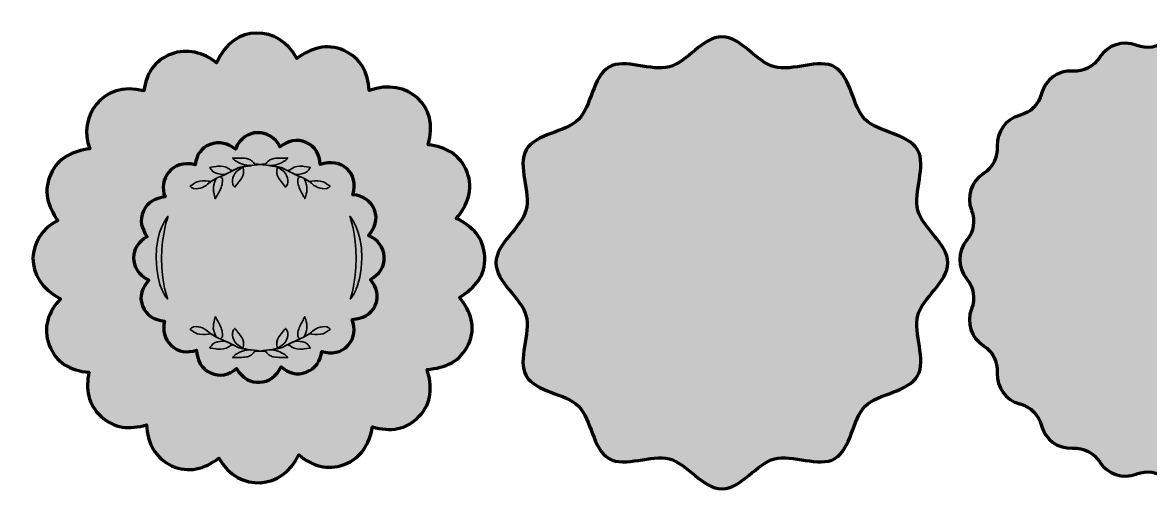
# Model space of a CAD drawing. Header units: inches. Extents: x 0 to 24.5, y 0.1 to 24.5.
# Drawn here: x -0.04 to 9.85, y 20.37 to 24.5 of the extents above; entities that cross this region are included whole.
import ezdxf

# ---------------------------------------------------------------- set-up
doc = ezdxf.new("R2010")
doc.units = ezdxf.units.IN
doc.header["$MEASUREMENT"] = 0
doc.layers.add('Layer 1', color=7, linetype='Continuous')

# ---------------------------------------------------------------- blocks, each defined once
blk = doc.blocks.new('block 3')
at = {"layer": 'Layer 1', "true_color": 0xe6e7e8}
h = blk.add_hatch(color=254, dxfattribs=at)
h.dxf.hatch_style = 2
edge = h.paths.add_edge_path()
edge.add_spline(control_points=[(3.4368, 21.0432), (3.3229, 20.922), (3.1827, 20.9069), (3.0264, 20.9495), (2.9997, 20.7977), (2.9271, 20.678), (2.7787, 20.621), (2.6302, 20.5639), (2.4989, 20.6088), (2.3805, 20.7052), (2.2415, 20.4019), (1.854, 20.3668), (1.6784, 20.6768), (1.5535, 20.5801), (1.4153, 20.5423), (1.2668, 20.6099), (1.1178, 20.6776), (1.0577, 20.8085), (1.0445, 20.9681), (0.8976, 20.9254), (0.7626, 20.9347), (0.6464, 21.0421), (0.5315, 21.1484), (0.5114, 21.2809), (0.54, 21.429), (0.3782, 21.4442), (0.2503, 21.5118), (0.1914, 21.6677), (0.1333, 21.8212), (0.1834, 21.9557), (0.2897, 22.0732), (-0.0418, 22.2449), (-0.0114, 22.6187), (0.2672, 22.76), (0.1785, 22.8851), (0.1389, 23.0206), (0.2054, 23.1663), (0.2707, 23.3095), (0.3977, 23.3695), (0.5479, 23.3882), (0.4395, 23.6602), (0.6557, 23.9914), (1.0217, 23.8966), (1.0427, 24.0476), (1.1163, 24.1649), (1.2618, 24.2186), (1.4056, 24.2717), (1.5393, 24.233), (1.6594, 24.1422), (1.8052, 24.4951), (2.2146, 24.4719), (2.3632, 24.1807), (2.4892, 24.2712), (2.6254, 24.3174), (2.7757, 24.2495), (2.9237, 24.1826), (2.9884, 24.0577), (2.9985, 23.9003), (3.3333, 24.0168), (3.621, 23.7675), (3.514, 23.4226), (3.6714, 23.4055), (3.797, 23.3377), (3.8562, 23.1839), (3.9148, 23.0316), (3.8625, 22.8998), (3.7615, 22.7779), (3.9072, 22.7103), (4.0018, 22.6035), (4.0114, 22.4415), (4.0212, 22.2768), (3.9259, 22.17), (3.7906, 22.0854), (3.8888, 21.9617), (3.9385, 21.8241), (3.8676, 21.6732), (3.7983, 21.5257), (3.6668, 21.4657), (3.505, 21.4543), (3.5512, 21.3059), (3.5501, 21.1639), (3.4368, 21.0432)], knot_values=[0, 0, 0, 0, 0.013889, 0.013889, 0.013889, 0.027778, 0.027778, 0.027778, 0.041667, 0.041667, 0.041667, 0.055556, 0.055556, 0.055556, 0.069444, 0.069444, 0.069444, 0.083333, 0.083333, 0.083333, 0.097222, 0.097222, 0.097222, 0.111111, 0.111111, 0.111111, 0.125, 0.125, 0.125, 0.138889, 0.138889, 0.138889, 0.152778, 0.152778, 0.152778, 0.166667, 0.166667, 0.166667, 0.180556, 0.180556, 0.180556, 0.194444, 0.194444, 0.194444, 0.208333, 0.208333, 0.208333, 0.222222, 0.222222, 0.222222, 0.236111, 0.236111, 0.236111, 0.25, 0.25, 0.25, 0.263889, 0.263889, 0.263889, 0.277778, 0.277778, 0.277778, 0.291667, 0.291667, 0.291667, 0.305556, 0.305556, 0.305556, 0.319444, 0.319444, 0.319444, 0.333333, 0.333333, 0.333333, 0.347222, 0.347222, 0.347222, 0.361111, 0.361111, 0.361111, 0.375, 0.375, 0.375, 0.375], degree=3, periodic=0)
edge.add_line((3.4368, 21.0432), (3.4368, 21.0432))
at = {"layer": 'Layer 1', "color": 254, "lineweight": 80, "true_color": 0xe6e7e8}
blk.add_open_spline([(3.4368, 21.0432), (3.3229, 20.922), (3.1827, 20.9069), (3.0264, 20.9495), (2.9997, 20.7977), (2.9271, 20.678), (2.7787, 20.621), (2.6302, 20.5639), (2.4989, 20.6088), (2.3805, 20.7052), (2.2415, 20.4019), (1.854, 20.3668), (1.6784, 20.6768), (1.5535, 20.5801), (1.4153, 20.5423), (1.2668, 20.6099), (1.1178, 20.6776), (1.0577, 20.8085), (1.0445, 20.9681), (0.8976, 20.9254), (0.7626, 20.9347), (0.6464, 21.0421), (0.5315, 21.1484), (0.5114, 21.2809), (0.54, 21.429), (0.3782, 21.4442), (0.2503, 21.5118), (0.1914, 21.6677), (0.1333, 21.8212), (0.1834, 21.9557), (0.2897, 22.0732), (-0.0418, 22.2449), (-0.0114, 22.6187), (0.2672, 22.76), (0.1785, 22.8851), (0.1389, 23.0206), (0.2054, 23.1663), (0.2707, 23.3095), (0.3977, 23.3695), (0.5479, 23.3882), (0.4395, 23.6602), (0.6557, 23.9914), (1.0217, 23.8966), (1.0427, 24.0476), (1.1163, 24.1649), (1.2618, 24.2186), (1.4056, 24.2717), (1.5393, 24.233), (1.6594, 24.1422), (1.8052, 24.4951), (2.2146, 24.4719), (2.3632, 24.1807), (2.4892, 24.2712), (2.6254, 24.3174), (2.7757, 24.2495), (2.9237, 24.1826), (2.9884, 24.0577), (2.9985, 23.9003), (3.3333, 24.0168), (3.621, 23.7675), (3.514, 23.4226), (3.6714, 23.4055), (3.797, 23.3377), (3.8562, 23.1839), (3.9148, 23.0316), (3.8625, 22.8998), (3.7615, 22.7779), (3.9072, 22.7103), (4.0018, 22.6035), (4.0114, 22.4415), (4.0212, 22.2768), (3.9259, 22.17), (3.7906, 22.0854), (3.8888, 21.9617), (3.9385, 21.8241), (3.8676, 21.6732), (3.7983, 21.5257), (3.6668, 21.4657), (3.505, 21.4543), (3.5512, 21.3059), (3.5501, 21.1639), (3.4368, 21.0432)], degree=3, knots=[0, 0, 0, 0, 1, 1, 1, 2, 2, 2, 3, 3, 3, 4, 4, 4, 5, 5, 5, 6, 6, 6, 7, 7, 7, 8, 8, 8, 9, 9, 9, 10, 10, 10, 11, 11, 11, 12, 12, 12, 13, 13, 13, 14, 14, 14, 15, 15, 15, 16, 16, 16, 17, 17, 17, 18, 18, 18, 19, 19, 19, 20, 20, 20, 21, 21, 21, 22, 22, 22, 23, 23, 23, 24, 24, 24, 25, 25, 25, 26, 26, 26, 27, 27, 27, 27], dxfattribs=at)
blk = doc.blocks.new('block 2')
at = {"layer": 'Layer 1'}
blk.add_blockref('block 3', (0, 0), dxfattribs=at)
blk = doc.blocks.new('block 5')
at = {"layer": 'Layer 1', "true_color": 0xe6e7e8}
h = blk.add_hatch(color=254, dxfattribs=at)
h.dxf.hatch_style = 2
edge = h.paths.add_edge_path()
edge.add_spline(control_points=[(2.8114, 21.6642), (2.7482, 21.5969), (2.6704, 21.5886), (2.5836, 21.6122), (2.5688, 21.5279), (2.5285, 21.4615), (2.4461, 21.4298), (2.3637, 21.3981), (2.2907, 21.423), (2.225, 21.4766), (2.1478, 21.3081), (1.9327, 21.2887), (1.8352, 21.4608), (1.7658, 21.4071), (1.6891, 21.3861), (1.6066, 21.4236), (1.524, 21.4612), (1.4906, 21.5339), (1.4833, 21.6225), (1.4017, 21.5988), (1.3267, 21.604), (1.2622, 21.6636), (1.1984, 21.7226), (1.1872, 21.7962), (1.2031, 21.8784), (1.1133, 21.8869), (1.0423, 21.9244), (1.0096, 22.011), (0.9773, 22.0962), (1.0052, 22.1709), (1.0642, 22.2361), (0.8801, 22.3314), (0.897, 22.539), (1.0517, 22.6174), (1.0025, 22.6869), (0.9804, 22.7621), (1.0173, 22.843), (1.0536, 22.9225), (1.1241, 22.9558), (1.2075, 22.9662), (1.1473, 23.1172), (1.2674, 23.3011), (1.4706, 23.2485), (1.4822, 23.3323), (1.5231, 23.3974), (1.6039, 23.4272), (1.6837, 23.4567), (1.758, 23.4352), (1.8246, 23.3848), (1.9056, 23.5807), (2.1329, 23.5679), (2.2154, 23.4062), (2.2853, 23.4564), (2.361, 23.4821), (2.4444, 23.4444), (2.5265, 23.4073), (2.5625, 23.3379), (2.5681, 23.2505), (2.754, 23.3152), (2.9137, 23.1768), (2.8543, 22.9853), (2.9417, 22.9758), (3.0114, 22.9381), (3.0443, 22.8528), (3.0768, 22.7682), (3.0478, 22.695), (2.9917, 22.6274), (3.0726, 22.5898), (3.1251, 22.5305), (3.1305, 22.4406), (3.1359, 22.3491), (3.083, 22.2898), (3.0079, 22.2428), (3.0624, 22.1742), (3.09, 22.0978), (3.0506, 22.014), (3.0121, 21.9321), (2.9392, 21.8988), (2.8493, 21.8925), (2.875, 21.8101), (2.8744, 21.7312), (2.8114, 21.6642)], knot_values=[0, 0, 0, 0, 0.013889, 0.013889, 0.013889, 0.027778, 0.027778, 0.027778, 0.041667, 0.041667, 0.041667, 0.055556, 0.055556, 0.055556, 0.069444, 0.069444, 0.069444, 0.083333, 0.083333, 0.083333, 0.097222, 0.097222, 0.097222, 0.111111, 0.111111, 0.111111, 0.125, 0.125, 0.125, 0.138889, 0.138889, 0.138889, 0.152778, 0.152778, 0.152778, 0.166667, 0.166667, 0.166667, 0.180556, 0.180556, 0.180556, 0.194444, 0.194444, 0.194444, 0.208333, 0.208333, 0.208333, 0.222222, 0.222222, 0.222222, 0.236111, 0.236111, 0.236111, 0.25, 0.25, 0.25, 0.263889, 0.263889, 0.263889, 0.277778, 0.277778, 0.277778, 0.291667, 0.291667, 0.291667, 0.305556, 0.305556, 0.305556, 0.319444, 0.319444, 0.319444, 0.333333, 0.333333, 0.333333, 0.347222, 0.347222, 0.347222, 0.361111, 0.361111, 0.361111, 0.375, 0.375, 0.375, 0.375], degree=3, periodic=0)
edge.add_line((2.8114, 21.6642), (2.8114, 21.6642))
at = {"layer": 'Layer 1', "color": 254, "lineweight": 80, "true_color": 0xe6e7e8}
blk.add_open_spline([(2.8114, 21.6642), (2.7482, 21.5969), (2.6704, 21.5886), (2.5836, 21.6122), (2.5688, 21.5279), (2.5285, 21.4615), (2.4461, 21.4298), (2.3637, 21.3981), (2.2907, 21.423), (2.225, 21.4766), (2.1478, 21.3081), (1.9327, 21.2887), (1.8352, 21.4608), (1.7658, 21.4071), (1.6891, 21.3861), (1.6066, 21.4236), (1.524, 21.4612), (1.4906, 21.5339), (1.4833, 21.6225), (1.4017, 21.5988), (1.3267, 21.604), (1.2622, 21.6636), (1.1984, 21.7226), (1.1872, 21.7962), (1.2031, 21.8784), (1.1133, 21.8869), (1.0423, 21.9244), (1.0096, 22.011), (0.9773, 22.0962), (1.0052, 22.1709), (1.0642, 22.2361), (0.8801, 22.3314), (0.897, 22.539), (1.0517, 22.6174), (1.0025, 22.6869), (0.9804, 22.7621), (1.0173, 22.843), (1.0536, 22.9225), (1.1241, 22.9558), (1.2075, 22.9662), (1.1473, 23.1172), (1.2674, 23.3011), (1.4706, 23.2485), (1.4822, 23.3323), (1.5231, 23.3974), (1.6039, 23.4272), (1.6837, 23.4567), (1.758, 23.4352), (1.8246, 23.3848), (1.9056, 23.5807), (2.1329, 23.5679), (2.2154, 23.4062), (2.2853, 23.4564), (2.361, 23.4821), (2.4444, 23.4444), (2.5265, 23.4073), (2.5625, 23.3379), (2.5681, 23.2505), (2.754, 23.3152), (2.9137, 23.1768), (2.8543, 22.9853), (2.9417, 22.9758), (3.0114, 22.9381), (3.0443, 22.8528), (3.0768, 22.7682), (3.0478, 22.695), (2.9917, 22.6274), (3.0726, 22.5898), (3.1251, 22.5305), (3.1305, 22.4406), (3.1359, 22.3491), (3.083, 22.2898), (3.0079, 22.2428), (3.0624, 22.1742), (3.09, 22.0978), (3.0506, 22.014), (3.0121, 21.9321), (2.9392, 21.8988), (2.8493, 21.8925), (2.875, 21.8101), (2.8744, 21.7312), (2.8114, 21.6642)], degree=3, knots=[0, 0, 0, 0, 1, 1, 1, 2, 2, 2, 3, 3, 3, 4, 4, 4, 5, 5, 5, 6, 6, 6, 7, 7, 7, 8, 8, 8, 9, 9, 9, 10, 10, 10, 11, 11, 11, 12, 12, 12, 13, 13, 13, 14, 14, 14, 15, 15, 15, 16, 16, 16, 17, 17, 17, 18, 18, 18, 19, 19, 19, 20, 20, 20, 21, 21, 21, 22, 22, 22, 23, 23, 23, 24, 24, 24, 25, 25, 25, 26, 26, 26, 27, 27, 27, 27], dxfattribs=at)
blk = doc.blocks.new('block 4')
at = {"layer": 'Layer 1'}
blk.add_blockref('block 5', (0, 0), dxfattribs=at)

msp = doc.modelspace()

# ---------------------------------------------------------------- hatches: boundary and pattern name
at = {"layer": 'Layer 1', "true_color": 0xe6e7e8}
h = msp.add_hatch(color=254, dxfattribs=at)
h.dxf.hatch_style = 2
edge = h.paths.add_edge_path()
edge.add_spline(control_points=[(6.0906, 20.4071), (5.9223, 20.4071), (5.7854, 20.6289), (5.6302, 20.6704), (5.4696, 20.7133), (5.2403, 20.5909), (5.0997, 20.6722), (4.9571, 20.7548), (4.9491, 21.0153), (4.8333, 21.131), (4.7176, 21.2468), (4.4571, 21.2548), (4.3745, 21.3975), (4.2932, 21.538), (4.4156, 21.7673), (4.3727, 21.9278), (4.3312, 22.0831), (4.1094, 22.22), (4.1094, 22.3883), (4.1094, 22.5566), (4.3312, 22.6934), (4.3727, 22.8486), (4.4156, 23.0093), (4.2932, 23.2385), (4.3746, 23.3791), (4.4571, 23.5217), (4.7176, 23.5298), (4.8333, 23.6455), (4.9491, 23.7613), (4.9572, 24.0218), (5.0998, 24.1043), (5.2404, 24.1856), (5.4696, 24.0632), (5.6302, 24.1061), (5.7854, 24.1476), (5.9223, 24.3695), (6.0906, 24.3695), (6.2589, 24.3695), (6.3958, 24.1476), (6.551, 24.1061), (6.7116, 24.0632), (6.9408, 24.1856), (7.0814, 24.1043), (7.224, 24.0218), (7.2321, 23.7612), (7.3478, 23.6455), (7.4636, 23.5298), (7.7241, 23.5217), (7.8066, 23.379), (7.888, 23.2385), (7.7655, 23.0093), (7.8084, 22.8486), (7.8499, 22.6934), (8.0718, 22.5566), (8.0718, 22.3883), (8.0718, 22.22), (7.8499, 22.0831), (7.8084, 21.9278), (7.7655, 21.7672), (7.888, 21.538), (7.8066, 21.3975), (7.7241, 21.2548), (7.4636, 21.2467), (7.3478, 21.131), (7.2321, 21.0153), (7.224, 20.7547), (7.0814, 20.6722), (6.9408, 20.5909), (6.7115, 20.7133), (6.551, 20.6704), (6.3958, 20.6289), (6.2589, 20.4071), (6.0906, 20.4071)], knot_values=[0, 0, 0, 0, 0.013889, 0.013889, 0.013889, 0.027778, 0.027778, 0.027778, 0.041667, 0.041667, 0.041667, 0.055556, 0.055556, 0.055556, 0.069444, 0.069444, 0.069444, 0.083333, 0.083333, 0.083333, 0.097222, 0.097222, 0.097222, 0.111111, 0.111111, 0.111111, 0.125, 0.125, 0.125, 0.138889, 0.138889, 0.138889, 0.152778, 0.152778, 0.152778, 0.166667, 0.166667, 0.166667, 0.180556, 0.180556, 0.180556, 0.194444, 0.194444, 0.194444, 0.208333, 0.208333, 0.208333, 0.222222, 0.222222, 0.222222, 0.236111, 0.236111, 0.236111, 0.25, 0.25, 0.25, 0.263889, 0.263889, 0.263889, 0.277778, 0.277778, 0.277778, 0.291667, 0.291667, 0.291667, 0.305556, 0.305556, 0.305556, 0.319444, 0.319444, 0.319444, 0.333333, 0.333333, 0.333333, 0.333333], degree=3, periodic=0)
edge.add_line((6.0906, 20.4071), (6.0906, 20.4071))
h = msp.add_hatch(color=254, dxfattribs=at)
h.dxf.hatch_style = 2
edge = h.paths.add_edge_path()
edge.add_spline(control_points=[(10.3285, 20.4971), (10.3285, 20.4971), (10.3251, 20.4944), (10.3251, 20.4944), (10.2278, 20.4159), (10.089, 20.4159), (9.9918, 20.4944), (9.9918, 20.4944), (9.9884, 20.4971), (9.9884, 20.4971), (9.9148, 20.5566), (9.815, 20.5723), (9.7267, 20.5384), (9.7267, 20.5384), (9.7232, 20.5371), (9.7232, 20.5371), (9.6063, 20.4921), (9.4739, 20.5351), (9.4056, 20.6402), (9.4056, 20.6402), (9.4035, 20.6434), (9.4035, 20.6434), (9.352, 20.7227), (9.2622, 20.7685), (9.1676, 20.7637), (9.1676, 20.7637), (9.1635, 20.7636), (9.1635, 20.7636), (9.0385, 20.7572), (8.9262, 20.839), (8.8937, 20.9598), (8.8937, 20.9598), (8.8927, 20.9636), (8.8927, 20.9636), (8.8682, 21.0551), (8.7967, 21.1266), (8.7052, 21.1511), (8.7052, 21.1511), (8.7014, 21.1521), (8.7014, 21.1521), (8.5806, 21.1844), (8.4988, 21.2969), (8.5052, 21.4219), (8.5052, 21.4219), (8.5054, 21.4259), (8.5054, 21.4259), (8.5103, 21.5204), (8.4643, 21.6104), (8.385, 21.6619), (8.385, 21.6619), (8.3819, 21.6639), (8.3819, 21.6639), (8.2768, 21.7321), (8.2338, 21.8646), (8.2787, 21.9815), (8.2787, 21.9815), (8.28, 21.985), (8.28, 21.985), (8.314, 22.0733), (8.2983, 22.1731), (8.2388, 22.2468), (8.2388, 22.2468), (8.2361, 22.2501), (8.2361, 22.2501), (8.1576, 22.3473), (8.1576, 22.4862), (8.2361, 22.5834), (8.2361, 22.5834), (8.2388, 22.5868), (8.2388, 22.5868), (8.2983, 22.6604), (8.314, 22.7602), (8.28, 22.8486), (8.28, 22.8486), (8.2787, 22.852), (8.2787, 22.852), (8.2338, 22.9689), (8.2768, 23.1013), (8.3818, 23.1695), (8.3818, 23.1695), (8.385, 23.1716), (8.385, 23.1716), (8.4643, 23.2232), (8.5102, 23.3131), (8.5054, 23.4076), (8.5054, 23.4076), (8.5052, 23.4117), (8.5052, 23.4117), (8.4988, 23.5366), (8.5806, 23.649), (8.7014, 23.6815), (8.7014, 23.6815), (8.7052, 23.6825), (8.7052, 23.6825), (8.7968, 23.707), (8.8682, 23.7785), (8.8928, 23.87), (8.8928, 23.87), (8.8938, 23.8737), (8.8938, 23.8737), (8.9261, 23.9946), (9.0385, 24.0764), (9.1635, 24.07), (9.1635, 24.07), (9.1675, 24.0698), (9.1675, 24.0698), (9.2621, 24.0649), (9.352, 24.1108), (9.4035, 24.1902), (9.4035, 24.1902), (9.4056, 24.1934), (9.4056, 24.1934), (9.4738, 24.2983), (9.6063, 24.3414), (9.7232, 24.2965), (9.7232, 24.2965), (9.7266, 24.2952), (9.7266, 24.2952), (9.815, 24.2612), (9.9148, 24.2769), (9.9884, 24.3364), (9.9884, 24.3364), (9.9918, 24.3391), (9.9918, 24.3391), (10.0889, 24.4177), (10.2278, 24.4177), (10.325, 24.3391), (10.325, 24.3391), (10.3285, 24.3364), (10.3285, 24.3364), (10.4021, 24.2769), (10.5019, 24.2612), (10.5902, 24.2952), (10.5902, 24.2952), (10.5937, 24.2965), (10.5937, 24.2965), (10.7106, 24.3414), (10.843, 24.2983), (10.9112, 24.1934), (10.9112, 24.1934), (10.9133, 24.1902), (10.9133, 24.1902), (10.9649, 24.1108), (11.0547, 24.0649), (11.1492, 24.0698), (11.1492, 24.0698), (11.1534, 24.07), (11.1534, 24.07), (11.2783, 24.0764), (11.3907, 23.9946), (11.4231, 23.8737), (11.4231, 23.8737), (11.4242, 23.87), (11.4242, 23.87), (11.4486, 23.7785), (11.5202, 23.707), (11.6117, 23.6825), (11.6117, 23.6825), (11.6154, 23.6815), (11.6154, 23.6815), (11.7363, 23.649), (11.8181, 23.5366), (11.8117, 23.4117), (11.8117, 23.4117), (11.8115, 23.4076), (11.8115, 23.4076), (11.8066, 23.3131), (11.8525, 23.2232), (11.9319, 23.1716), (11.9319, 23.1716), (11.935, 23.1695), (11.935, 23.1695), (12.0401, 23.1013), (12.0831, 22.9689), (12.0382, 22.852), (12.0382, 22.852), (12.0368, 22.8486), (12.0368, 22.8486), (12.0028, 22.7601), (12.0185, 22.6604), (12.078, 22.5868), (12.078, 22.5868), (12.0808, 22.5834), (12.0808, 22.5834), (12.1592, 22.4862), (12.1592, 22.3473), (12.0808, 22.2501), (12.0808, 22.2501), (12.078, 22.2468), (12.078, 22.2468), (12.0185, 22.1731), (12.0028, 22.0733), (12.0368, 21.985), (12.0368, 21.985), (12.0382, 21.9815), (12.0382, 21.9815), (12.0831, 21.8646), (12.04, 21.7321), (11.935, 21.6639), (11.935, 21.6639), (11.9319, 21.6619), (11.9319, 21.6619), (11.8525, 21.6104), (11.8066, 21.5204), (11.8115, 21.4259), (11.8115, 21.4259), (11.8117, 21.4218), (11.8117, 21.4218), (11.8181, 21.2968), (11.7362, 21.1844), (11.6154, 21.1521), (11.6154, 21.1521), (11.6117, 21.1511), (11.6117, 21.1511), (11.5201, 21.1265), (11.4486, 21.0551), (11.424, 20.9635), (11.424, 20.9635), (11.423, 20.9597), (11.423, 20.9597), (11.3907, 20.839), (11.2782, 20.7572), (11.1533, 20.7635), (11.1533, 20.7635), (11.1493, 20.7637), (11.1493, 20.7637), (11.0547, 20.7685), (10.9647, 20.7226), (10.9132, 20.6433), (10.9132, 20.6433), (10.9112, 20.6402), (10.9112, 20.6402), (10.843, 20.5351), (10.7106, 20.492), (10.5937, 20.5371), (10.5937, 20.5371), (10.5901, 20.5384), (10.5901, 20.5384), (10.5019, 20.5723), (10.4021, 20.5566), (10.3285, 20.4971)], knot_values=[0, 0, 0, 0, 0.013889, 0.013889, 0.013889, 0.027778, 0.027778, 0.027778, 0.041667, 0.041667, 0.041667, 0.055556, 0.055556, 0.055556, 0.069444, 0.069444, 0.069444, 0.083333, 0.083333, 0.083333, 0.097222, 0.097222, 0.097222, 0.111111, 0.111111, 0.111111, 0.125, 0.125, 0.125, 0.138889, 0.138889, 0.138889, 0.152778, 0.152778, 0.152778, 0.166667, 0.166667, 0.166667, 0.180556, 0.180556, 0.180556, 0.194444, 0.194444, 0.194444, 0.208333, 0.208333, 0.208333, 0.222222, 0.222222, 0.222222, 0.236111, 0.236111, 0.236111, 0.25, 0.25, 0.25, 0.263889, 0.263889, 0.263889, 0.277778, 0.277778, 0.277778, 0.291667, 0.291667, 0.291667, 0.305556, 0.305556, 0.305556, 0.319444, 0.319444, 0.319444, 0.333333, 0.333333, 0.333333, 0.347222, 0.347222, 0.347222, 0.361111, 0.361111, 0.361111, 0.375, 0.375, 0.375, 0.388889, 0.388889, 0.388889, 0.402778, 0.402778, 0.402778, 0.416667, 0.416667, 0.416667, 0.430556, 0.430556, 0.430556, 0.444444, 0.444444, 0.444444, 0.458333, 0.458333, 0.458333, 0.472222, 0.472222, 0.472222, 0.486111, 0.486111, 0.486111, 0.5, 0.5, 0.5, 0.513889, 0.513889, 0.513889, 0.527778, 0.527778, 0.527778, 0.541667, 0.541667, 0.541667, 0.555556, 0.555556, 0.555556, 0.569444, 0.569444, 0.569444, 0.583333, 0.583333, 0.583333, 0.597222, 0.597222, 0.597222, 0.611111, 0.611111, 0.611111, 0.625, 0.625, 0.625, 0.638889, 0.638889, 0.638889, 0.652778, 0.652778, 0.652778, 0.666667, 0.666667, 0.666667, 0.680556, 0.680556, 0.680556, 0.694444, 0.694444, 0.694444, 0.708333, 0.708333, 0.708333, 0.722222, 0.722222, 0.722222, 0.736111, 0.736111, 0.736111, 0.75, 0.75, 0.75, 0.763889, 0.763889, 0.763889, 0.777778, 0.777778, 0.777778, 0.791667, 0.791667, 0.791667, 0.805556, 0.805556, 0.805556, 0.819444, 0.819444, 0.819444, 0.833333, 0.833333, 0.833333, 0.847222, 0.847222, 0.847222, 0.861111, 0.861111, 0.861111, 0.875, 0.875, 0.875, 0.888889, 0.888889, 0.888889, 0.902778, 0.902778, 0.902778, 0.916667, 0.916667, 0.916667, 0.930556, 0.930556, 0.930556, 0.944444, 0.944444, 0.944444, 0.958333, 0.958333, 0.958333, 0.972222, 0.972222, 0.972222, 0.986111, 0.986111, 0.986111, 1, 1, 1, 1.013889, 1.013889, 1.013889, 1.027778, 1.027778, 1.027778, 1.041667, 1.041667, 1.041667, 1.055556, 1.055556, 1.055556, 1.069444, 1.069444, 1.069444, 1.083333, 1.083333, 1.083333, 1.097222, 1.097222, 1.097222, 1.111111, 1.111111, 1.111111, 1.111111], degree=3, periodic=0)
edge.add_line((10.3285, 20.4971), (10.3285, 20.4971))

# ---------------------------------------------------------------- linework, layer by layer
at = {"layer": 'Layer 1', "color": 254, "lineweight": 80, "true_color": 0xe6e7e8}
for points, knots in [([(6.0906, 20.4071), (5.9223, 20.4071), (5.7854, 20.6289), (5.6302, 20.6704), (5.4696, 20.7133), (5.2403, 20.5909), (5.0997, 20.6722), (4.9571, 20.7548), (4.9491, 21.0153), (4.8333, 21.131), (4.7176, 21.2468), (4.4571, 21.2548), (4.3745, 21.3975), (4.2932, 21.538), (4.4156, 21.7673), (4.3727, 21.9278), (4.3312, 22.0831), (4.1094, 22.22), (4.1094, 22.3883), (4.1094, 22.5566), (4.3312, 22.6934), (4.3727, 22.8486), (4.4156, 23.0093), (4.2932, 23.2385), (4.3746, 23.3791), (4.4571, 23.5217), (4.7176, 23.5298), (4.8333, 23.6455), (4.9491, 23.7613), (4.9572, 24.0218), (5.0998, 24.1043), (5.2404, 24.1856), (5.4696, 24.0632), (5.6302, 24.1061), (5.7854, 24.1476), (5.9223, 24.3695), (6.0906, 24.3695), (6.2589, 24.3695), (6.3958, 24.1476), (6.551, 24.1061), (6.7116, 24.0632), (6.9408, 24.1856), (7.0814, 24.1043), (7.224, 24.0218), (7.2321, 23.7612), (7.3478, 23.6455), (7.4636, 23.5298), (7.7241, 23.5217), (7.8066, 23.379), (7.888, 23.2385), (7.7655, 23.0093), (7.8084, 22.8486), (7.8499, 22.6934), (8.0718, 22.5566), (8.0718, 22.3883), (8.0718, 22.22), (7.8499, 22.0831), (7.8084, 21.9278), (7.7655, 21.7672), (7.888, 21.538), (7.8066, 21.3975), (7.7241, 21.2548), (7.4636, 21.2467), (7.3478, 21.131), (7.2321, 21.0153), (7.224, 20.7547), (7.0814, 20.6722), (6.9408, 20.5909), (6.7115, 20.7133), (6.551, 20.6704), (6.3958, 20.6289), (6.2589, 20.4071), (6.0906, 20.4071)], [0, 0, 0, 0, 1, 1, 1, 2, 2, 2, 3, 3, 3, 4, 4, 4, 5, 5, 5, 6, 6, 6, 7, 7, 7, 8, 8, 8, 9, 9, 9, 10, 10, 10, 11, 11, 11, 12, 12, 12, 13, 13, 13, 14, 14, 14, 15, 15, 15, 16, 16, 16, 17, 17, 17, 18, 18, 18, 19, 19, 19, 20, 20, 20, 21, 21, 21, 22, 22, 22, 23, 23, 23, 24, 24, 24, 24]), ([(10.3285, 20.4971), (10.3285, 20.4971), (10.3251, 20.4944), (10.3251, 20.4944), (10.2278, 20.4159), (10.089, 20.4159), (9.9918, 20.4944), (9.9918, 20.4944), (9.9884, 20.4971), (9.9884, 20.4971), (9.9148, 20.5566), (9.815, 20.5723), (9.7267, 20.5384), (9.7267, 20.5384), (9.7232, 20.5371), (9.7232, 20.5371), (9.6063, 20.4921), (9.4739, 20.5351), (9.4056, 20.6402), (9.4056, 20.6402), (9.4035, 20.6434), (9.4035, 20.6434), (9.352, 20.7227), (9.2622, 20.7685), (9.1676, 20.7637), (9.1676, 20.7637), (9.1635, 20.7636), (9.1635, 20.7636), (9.0385, 20.7572), (8.9262, 20.839), (8.8937, 20.9598), (8.8937, 20.9598), (8.8927, 20.9636), (8.8927, 20.9636), (8.8682, 21.0551), (8.7967, 21.1266), (8.7052, 21.1511), (8.7052, 21.1511), (8.7014, 21.1521), (8.7014, 21.1521), (8.5806, 21.1844), (8.4988, 21.2969), (8.5052, 21.4219), (8.5052, 21.4219), (8.5054, 21.4259), (8.5054, 21.4259), (8.5103, 21.5204), (8.4643, 21.6104), (8.385, 21.6619), (8.385, 21.6619), (8.3819, 21.6639), (8.3819, 21.6639), (8.2768, 21.7321), (8.2338, 21.8646), (8.2787, 21.9815), (8.2787, 21.9815), (8.28, 21.985), (8.28, 21.985), (8.314, 22.0733), (8.2983, 22.1731), (8.2388, 22.2468), (8.2388, 22.2468), (8.2361, 22.2501), (8.2361, 22.2501), (8.1576, 22.3473), (8.1576, 22.4862), (8.2361, 22.5834), (8.2361, 22.5834), (8.2388, 22.5868), (8.2388, 22.5868), (8.2983, 22.6604), (8.314, 22.7602), (8.28, 22.8486), (8.28, 22.8486), (8.2787, 22.852), (8.2787, 22.852), (8.2338, 22.9689), (8.2768, 23.1013), (8.3818, 23.1695), (8.3818, 23.1695), (8.385, 23.1716), (8.385, 23.1716), (8.4643, 23.2232), (8.5102, 23.3131), (8.5054, 23.4076), (8.5054, 23.4076), (8.5052, 23.4117), (8.5052, 23.4117), (8.4988, 23.5366), (8.5806, 23.649), (8.7014, 23.6815), (8.7014, 23.6815), (8.7052, 23.6825), (8.7052, 23.6825), (8.7968, 23.707), (8.8682, 23.7785), (8.8928, 23.87), (8.8928, 23.87), (8.8938, 23.8737), (8.8938, 23.8737), (8.9261, 23.9946), (9.0385, 24.0764), (9.1635, 24.07), (9.1635, 24.07), (9.1675, 24.0698), (9.1675, 24.0698), (9.2621, 24.0649), (9.352, 24.1108), (9.4035, 24.1902), (9.4035, 24.1902), (9.4056, 24.1934), (9.4056, 24.1934), (9.4738, 24.2983), (9.6063, 24.3414), (9.7232, 24.2965), (9.7232, 24.2965), (9.7266, 24.2952), (9.7266, 24.2952), (9.815, 24.2612), (9.9148, 24.2769), (9.9884, 24.3364), (9.9884, 24.3364), (9.9918, 24.3391), (9.9918, 24.3391), (10.0889, 24.4177), (10.2278, 24.4177), (10.325, 24.3391), (10.325, 24.3391), (10.3285, 24.3364), (10.3285, 24.3364), (10.4021, 24.2769), (10.5019, 24.2612), (10.5902, 24.2952), (10.5902, 24.2952), (10.5937, 24.2965), (10.5937, 24.2965), (10.7106, 24.3414), (10.843, 24.2983), (10.9112, 24.1934), (10.9112, 24.1934), (10.9133, 24.1902), (10.9133, 24.1902), (10.9649, 24.1108), (11.0547, 24.0649), (11.1492, 24.0698), (11.1492, 24.0698), (11.1534, 24.07), (11.1534, 24.07), (11.2783, 24.0764), (11.3907, 23.9946), (11.4231, 23.8737), (11.4231, 23.8737), (11.4242, 23.87), (11.4242, 23.87), (11.4486, 23.7785), (11.5202, 23.707), (11.6117, 23.6825), (11.6117, 23.6825), (11.6154, 23.6815), (11.6154, 23.6815), (11.7363, 23.649), (11.8181, 23.5366), (11.8117, 23.4117), (11.8117, 23.4117), (11.8115, 23.4076), (11.8115, 23.4076), (11.8066, 23.3131), (11.8525, 23.2232), (11.9319, 23.1716), (11.9319, 23.1716), (11.935, 23.1695), (11.935, 23.1695), (12.0401, 23.1013), (12.0831, 22.9689), (12.0382, 22.852), (12.0382, 22.852), (12.0368, 22.8486), (12.0368, 22.8486), (12.0028, 22.7601), (12.0185, 22.6604), (12.078, 22.5868), (12.078, 22.5868), (12.0808, 22.5834), (12.0808, 22.5834), (12.1592, 22.4862), (12.1592, 22.3473), (12.0808, 22.2501), (12.0808, 22.2501), (12.078, 22.2468), (12.078, 22.2468), (12.0185, 22.1731), (12.0028, 22.0733), (12.0368, 21.985), (12.0368, 21.985), (12.0382, 21.9815), (12.0382, 21.9815), (12.0831, 21.8646), (12.04, 21.7321), (11.935, 21.6639), (11.935, 21.6639), (11.9319, 21.6619), (11.9319, 21.6619), (11.8525, 21.6104), (11.8066, 21.5204), (11.8115, 21.4259), (11.8115, 21.4259), (11.8117, 21.4218), (11.8117, 21.4218), (11.8181, 21.2968), (11.7362, 21.1844), (11.6154, 21.1521), (11.6154, 21.1521), (11.6117, 21.1511), (11.6117, 21.1511), (11.5201, 21.1265), (11.4486, 21.0551), (11.424, 20.9635), (11.424, 20.9635), (11.423, 20.9597), (11.423, 20.9597), (11.3907, 20.839), (11.2782, 20.7572), (11.1533, 20.7635), (11.1533, 20.7635), (11.1493, 20.7637), (11.1493, 20.7637), (11.0547, 20.7685), (10.9647, 20.7226), (10.9132, 20.6433), (10.9132, 20.6433), (10.9112, 20.6402), (10.9112, 20.6402), (10.843, 20.5351), (10.7106, 20.492), (10.5937, 20.5371), (10.5937, 20.5371), (10.5901, 20.5384), (10.5901, 20.5384), (10.5019, 20.5723), (10.4021, 20.5566), (10.3285, 20.4971)], [0, 0, 0, 0, 1, 1, 1, 2, 2, 2, 3, 3, 3, 4, 4, 4, 5, 5, 5, 6, 6, 6, 7, 7, 7, 8, 8, 8, 9, 9, 9, 10, 10, 10, 11, 11, 11, 12, 12, 12, 13, 13, 13, 14, 14, 14, 15, 15, 15, 16, 16, 16, 17, 17, 17, 18, 18, 18, 19, 19, 19, 20, 20, 20, 21, 21, 21, 22, 22, 22, 23, 23, 23, 24, 24, 24, 25, 25, 25, 26, 26, 26, 27, 27, 27, 28, 28, 28, 29, 29, 29, 30, 30, 30, 31, 31, 31, 32, 32, 32, 33, 33, 33, 34, 34, 34, 35, 35, 35, 36, 36, 36, 37, 37, 37, 38, 38, 38, 39, 39, 39, 40, 40, 40, 41, 41, 41, 42, 42, 42, 43, 43, 43, 44, 44, 44, 45, 45, 45, 46, 46, 46, 47, 47, 47, 48, 48, 48, 49, 49, 49, 50, 50, 50, 51, 51, 51, 52, 52, 52, 53, 53, 53, 54, 54, 54, 55, 55, 55, 56, 56, 56, 57, 57, 57, 58, 58, 58, 59, 59, 59, 60, 60, 60, 61, 61, 61, 62, 62, 62, 63, 63, 63, 64, 64, 64, 65, 65, 65, 66, 66, 66, 67, 67, 67, 68, 68, 68, 69, 69, 69, 70, 70, 70, 71, 71, 71, 72, 72, 72, 73, 73, 73, 74, 74, 74, 75, 75, 75, 76, 76, 76, 77, 77, 77, 78, 78, 78, 79, 79, 79, 80, 80, 80, 80])]:
    msp.add_open_spline(points, degree=3, knots=knots, dxfattribs=at)
at = {"layer": 'Layer 1', "color": 142, "lineweight": 35, "true_color": 0x02abc5}
for points, knots in [([(2.0443, 23.2517), (2.0315, 23.252), (2.0187, 23.2523), (2.0059, 23.2526), (2.0029, 23.2527), (1.9997, 23.2528), (1.9969, 23.254), (1.9942, 23.2551), (1.992, 23.2571), (1.9899, 23.2592), (1.9791, 23.2698), (1.9696, 23.2821), (1.9569, 23.2904), (1.9463, 23.2973), (1.934, 23.3012), (1.9217, 23.3035), (1.8822, 23.3109), (1.8413, 23.3038), (1.8014, 23.3087), (1.8088, 23.2942), (1.8226, 23.284), (1.8367, 23.2757), (1.8792, 23.2504), (1.9297, 23.2364), (1.9786, 23.2436), (1.9494, 23.2391), (1.9202, 23.2346), (1.8909, 23.2301), (1.8947, 23.211), (1.8984, 23.1914), (1.8954, 23.1722), (1.8909, 23.144), (1.8727, 23.1203), (1.855, 23.0979), (1.8432, 23.0829), (1.8314, 23.068), (1.8197, 23.053), (1.8028, 23.0667), (1.7971, 23.0904), (1.7986, 23.1121), (1.8006, 23.1408), (1.8138, 23.1685), (1.8347, 23.1883), (1.8519, 23.2046), (1.8739, 23.2153), (1.891, 23.2318), (1.8782, 23.2268), (1.8606, 23.2251), (1.8478, 23.2201), (1.8478, 23.2201), (1.8033, 23.1976), (1.8033, 23.1976), (1.8033, 23.1976), (1.7888, 23.1956), (1.7658, 23.2138), (1.7386, 23.2353), (1.7016, 23.2382), (1.6684, 23.2348), (1.6633, 23.2343), (1.6023, 23.2234), (1.6014, 23.2254), (1.6014, 23.2254), (1.6195, 23.1858), (1.646, 23.1781), (1.6725, 23.1705), (1.7136, 23.1615), (1.73, 23.1644), (1.7446, 23.167), (1.7967, 23.1935), (1.7967, 23.1935), (1.7967, 23.1935), (1.691, 23.1437), (1.6906, 23.1435), (1.6927, 23.1444), (1.6987, 23.1398), (1.7001, 23.1388), (1.7072, 23.1332), (1.7105, 23.1244), (1.711, 23.1156), (1.7133, 23.0767), (1.6987, 23.0438), (1.6812, 23.0103), (1.6742, 22.9968), (1.6672, 22.9835), (1.6601, 22.9701), (1.6588, 22.9676), (1.6486, 22.9531), (1.6497, 22.9504), (1.6497, 22.9504), (1.6215, 23.0242), (1.634, 23.072), (1.6465, 23.1199), (1.6641, 23.1336), (1.6641, 23.1336), (1.6641, 23.1336), (1.6091, 23.1015), (1.6091, 23.1015), (1.6055, 23.0997), (1.5921, 23.1036), (1.5882, 23.104), (1.5543, 23.1073), (1.5224, 23.109), (1.4892, 23.0998), (1.4699, 23.0945), (1.4463, 23.071), (1.4285, 23.0618), (1.4257, 23.0603), (1.4434, 23.0358), (1.4803, 23.0373), (1.4968, 23.0379), (1.5295, 23.0441), (1.557, 23.0593), (1.5745, 23.0689), (1.5878, 23.0842), (1.604, 23.0957), (1.6324, 23.116), (1.6629, 23.1348), (1.696, 23.1467), (1.7336, 23.1603), (1.769, 23.1796), (1.8046, 23.1978), (1.8217, 23.2066), (1.8381, 23.2161), (1.8562, 23.2224), (1.8752, 23.229), (1.895, 23.233), (1.9148, 23.2359), (1.9212, 23.2368), (1.9276, 23.2376), (1.934, 23.2383), (1.9708, 23.2424), (2.008, 23.244), (2.0443, 23.2517)], [0, 0, 0, 0, 1, 1, 1, 2, 2, 2, 3, 3, 3, 4, 4, 4, 5, 5, 5, 6, 6, 6, 7, 7, 7, 8, 8, 8, 9, 9, 9, 10, 10, 10, 11, 11, 11, 12, 12, 12, 13, 13, 13, 14, 14, 14, 15, 15, 15, 16, 16, 16, 17, 17, 17, 18, 18, 18, 19, 19, 19, 20, 20, 20, 21, 21, 21, 22, 22, 22, 23, 23, 23, 24, 24, 24, 25, 25, 25, 26, 26, 26, 27, 27, 27, 28, 28, 28, 29, 29, 29, 30, 30, 30, 31, 31, 31, 32, 32, 32, 33, 33, 33, 34, 34, 34, 35, 35, 35, 36, 36, 36, 37, 37, 37, 38, 38, 38, 39, 39, 39, 40, 40, 40, 41, 41, 41, 42, 42, 42, 43, 43, 43, 44, 44, 44, 44]), ([(2.149, 23.2383), (2.1554, 23.2376), (2.1618, 23.2368), (2.1682, 23.2359), (2.1881, 23.233), (2.2078, 23.229), (2.2268, 23.2224), (2.245, 23.2161), (2.2614, 23.2065), (2.2784, 23.1978), (2.314, 23.1796), (2.3494, 23.1603), (2.3871, 23.1467), (2.4201, 23.1347), (2.4506, 23.116), (2.479, 23.0957), (2.4952, 23.0842), (2.5085, 23.0689), (2.526, 23.0593), (2.5535, 23.0441), (2.5862, 23.0379), (2.6027, 23.0372), (2.6397, 23.0358), (2.6574, 23.0603), (2.6545, 23.0618), (2.6367, 23.0709), (2.6131, 23.0945), (2.5938, 23.0998), (2.5606, 23.109), (2.5287, 23.1073), (2.4948, 23.104), (2.4909, 23.1036), (2.4775, 23.0996), (2.4739, 23.1014), (2.4739, 23.1014), (2.4189, 23.1336), (2.4189, 23.1336), (2.4189, 23.1336), (2.4365, 23.1199), (2.449, 23.072), (2.4616, 23.0241), (2.4334, 22.9504), (2.4334, 22.9504), (2.4344, 22.9531), (2.4243, 22.9676), (2.4229, 22.9701), (2.4159, 22.9834), (2.4088, 22.9968), (2.4018, 23.0102), (2.3843, 23.0437), (2.3697, 23.0767), (2.372, 23.1156), (2.3725, 23.1244), (2.3758, 23.1332), (2.3829, 23.1388), (2.3843, 23.1398), (2.3903, 23.1444), (2.3924, 23.1435), (2.392, 23.1437), (2.2863, 23.1935), (2.2863, 23.1935), (2.2863, 23.1935), (2.3384, 23.167), (2.353, 23.1644), (2.3694, 23.1615), (2.4105, 23.1704), (2.437, 23.1781), (2.4635, 23.1858), (2.4816, 23.2254), (2.4816, 23.2254), (2.4807, 23.2234), (2.4198, 23.2343), (2.4146, 23.2348), (2.3815, 23.2382), (2.3444, 23.2353), (2.3173, 23.2138), (2.2943, 23.1956), (2.2797, 23.1976), (2.2797, 23.1976), (2.2797, 23.1976), (2.2352, 23.2201), (2.2352, 23.2201), (2.2224, 23.2251), (2.2048, 23.2268), (2.192, 23.2318), (2.2092, 23.2153), (2.2311, 23.2046), (2.2484, 23.1883), (2.2693, 23.1685), (2.2824, 23.1408), (2.2844, 23.1121), (2.2859, 23.0904), (2.2802, 23.0667), (2.2633, 23.053), (2.2516, 23.0679), (2.2398, 23.0829), (2.228, 23.0978), (2.2103, 23.1202), (2.1921, 23.144), (2.1876, 23.1722), (2.1846, 23.1914), (2.1883, 23.211), (2.1921, 23.2301), (2.1628, 23.2346), (2.1336, 23.2391), (2.1044, 23.2436), (2.1533, 23.2364), (2.2038, 23.2503), (2.2463, 23.2756), (2.2604, 23.284), (2.2742, 23.2941), (2.2816, 23.3087), (2.2417, 23.3038), (2.2008, 23.3109), (2.1613, 23.3035), (2.149, 23.3011), (2.1367, 23.2973), (2.1262, 23.2904), (2.1135, 23.2821), (2.104, 23.2698), (2.0931, 23.2592), (2.091, 23.2571), (2.0888, 23.2551), (2.0861, 23.2539), (2.0833, 23.2528), (2.0801, 23.2527), (2.0771, 23.2526), (2.0643, 23.2523), (2.0515, 23.252), (2.0388, 23.2517), (2.075, 23.244), (2.1122, 23.2424), (2.149, 23.2383)], [0, 0, 0, 0, 1, 1, 1, 2, 2, 2, 3, 3, 3, 4, 4, 4, 5, 5, 5, 6, 6, 6, 7, 7, 7, 8, 8, 8, 9, 9, 9, 10, 10, 10, 11, 11, 11, 12, 12, 12, 13, 13, 13, 14, 14, 14, 15, 15, 15, 16, 16, 16, 17, 17, 17, 18, 18, 18, 19, 19, 19, 20, 20, 20, 21, 21, 21, 22, 22, 22, 23, 23, 23, 24, 24, 24, 25, 25, 25, 26, 26, 26, 27, 27, 27, 28, 28, 28, 29, 29, 29, 30, 30, 30, 31, 31, 31, 32, 32, 32, 33, 33, 33, 34, 34, 34, 35, 35, 35, 36, 36, 36, 37, 37, 37, 38, 38, 38, 39, 39, 39, 40, 40, 40, 41, 41, 41, 42, 42, 42, 43, 43, 43, 44, 44, 44, 44]), ([(1.178, 22.4277), (1.178, 22.2106), (1.2304, 22.0705), (1.2304, 22.0705), (1.2304, 22.0705), (1.1334, 22.1598), (1.1288, 22.4338), (1.1247, 22.6734), (1.2335, 22.7971), (1.2335, 22.7971), (1.2335, 22.7971), (1.178, 22.6447), (1.178, 22.4277)], [0, 0, 0, 0, 1, 1, 1, 2, 2, 2, 3, 3, 3, 4, 4, 4, 4]), ([(2.8837, 22.4277), (2.8837, 22.2106), (2.8314, 22.0705), (2.8314, 22.0705), (2.8314, 22.0705), (2.9284, 22.1598), (2.933, 22.4338), (2.937, 22.6734), (2.8283, 22.7971), (2.8283, 22.7971), (2.8283, 22.7971), (2.8837, 22.6447), (2.8837, 22.4277)], [0, 0, 0, 0, 1, 1, 1, 2, 2, 2, 3, 3, 3, 4, 4, 4, 4]), ([(1.934, 21.6285), (1.9276, 21.6292), (1.9212, 21.63), (1.9148, 21.6309), (1.8949, 21.6338), (1.8752, 21.6379), (1.8562, 21.6445), (1.838, 21.6508), (1.8216, 21.6603), (1.8046, 21.669), (1.769, 21.6872), (1.7336, 21.7065), (1.6959, 21.7202), (1.6629, 21.7321), (1.6324, 21.7508), (1.604, 21.7711), (1.5878, 21.7826), (1.5745, 21.7979), (1.557, 21.8075), (1.5295, 21.8227), (1.4968, 21.8289), (1.4803, 21.8296), (1.4433, 21.831), (1.4256, 21.8065), (1.4285, 21.805), (1.4463, 21.7959), (1.4699, 21.7723), (1.4892, 21.767), (1.5224, 21.7578), (1.5543, 21.7596), (1.5882, 21.7628), (1.5921, 21.7632), (1.6055, 21.7672), (1.6091, 21.7654), (1.6091, 21.7654), (1.6641, 21.7332), (1.6641, 21.7332), (1.6641, 21.7332), (1.6465, 21.747), (1.634, 21.7948), (1.6214, 21.8427), (1.6496, 21.9165), (1.6496, 21.9165), (1.6486, 21.9137), (1.6587, 21.8993), (1.6601, 21.8968), (1.6671, 21.8834), (1.6742, 21.87), (1.6812, 21.8566), (1.6987, 21.8231), (1.7133, 21.7901), (1.711, 21.7513), (1.7105, 21.7424), (1.7072, 21.7337), (1.7001, 21.7281), (1.6987, 21.727), (1.6927, 21.7224), (1.6906, 21.7233), (1.691, 21.7232), (1.7967, 21.6734), (1.7967, 21.6734), (1.7967, 21.6734), (1.7446, 21.6998), (1.73, 21.7024), (1.7136, 21.7053), (1.6725, 21.6964), (1.646, 21.6887), (1.6195, 21.681), (1.6014, 21.6414), (1.6014, 21.6414), (1.6023, 21.6434), (1.6632, 21.6326), (1.6684, 21.632), (1.7015, 21.6287), (1.7386, 21.6315), (1.7657, 21.653), (1.7887, 21.6713), (1.8033, 21.6692), (1.8033, 21.6692), (1.8033, 21.6692), (1.8478, 21.6467), (1.8478, 21.6467), (1.8606, 21.6417), (1.8782, 21.64), (1.891, 21.6351), (1.8738, 21.6515), (1.8519, 21.6623), (1.8346, 21.6786), (1.8137, 21.6983), (1.8006, 21.7261), (1.7986, 21.7547), (1.7971, 21.7764), (1.8028, 21.8002), (1.8197, 21.8138), (1.8314, 21.7989), (1.8432, 21.7839), (1.855, 21.769), (1.8727, 21.7466), (1.8909, 21.7228), (1.8954, 21.6946), (1.8984, 21.6754), (1.8947, 21.6558), (1.8909, 21.6367), (1.9202, 21.6322), (1.9494, 21.6277), (1.9786, 21.6232), (1.9297, 21.6304), (1.8792, 21.6165), (1.8367, 21.5912), (1.8226, 21.5828), (1.8088, 21.5727), (1.8014, 21.5581), (1.8413, 21.563), (1.8822, 21.5559), (1.9217, 21.5634), (1.934, 21.5657), (1.9463, 21.5695), (1.9568, 21.5764), (1.9695, 21.5847), (1.979, 21.597), (1.9899, 21.6077), (1.992, 21.6097), (1.9942, 21.6118), (1.9969, 21.6129), (1.9997, 21.6141), (2.0029, 21.6142), (2.0059, 21.6142), (2.0187, 21.6145), (2.0315, 21.6149), (2.0442, 21.6152), (2.008, 21.6229), (1.9708, 21.6244), (1.934, 21.6285)], [0, 0, 0, 0, 1, 1, 1, 2, 2, 2, 3, 3, 3, 4, 4, 4, 5, 5, 5, 6, 6, 6, 7, 7, 7, 8, 8, 8, 9, 9, 9, 10, 10, 10, 11, 11, 11, 12, 12, 12, 13, 13, 13, 14, 14, 14, 15, 15, 15, 16, 16, 16, 17, 17, 17, 18, 18, 18, 19, 19, 19, 20, 20, 20, 21, 21, 21, 22, 22, 22, 23, 23, 23, 24, 24, 24, 25, 25, 25, 26, 26, 26, 27, 27, 27, 28, 28, 28, 29, 29, 29, 30, 30, 30, 31, 31, 31, 32, 32, 32, 33, 33, 33, 34, 34, 34, 35, 35, 35, 36, 36, 36, 37, 37, 37, 38, 38, 38, 39, 39, 39, 40, 40, 40, 41, 41, 41, 42, 42, 42, 43, 43, 43, 44, 44, 44, 44]), ([(2.0387, 21.6152), (2.0515, 21.6148), (2.0643, 21.6145), (2.0771, 21.6142), (2.0801, 21.6142), (2.0833, 21.6141), (2.0861, 21.6129), (2.0888, 21.6118), (2.091, 21.6097), (2.0931, 21.6076), (2.1039, 21.597), (2.1134, 21.5847), (2.1261, 21.5764), (2.1367, 21.5695), (2.149, 21.5657), (2.1613, 21.5633), (2.2008, 21.5559), (2.2417, 21.563), (2.2816, 21.5581), (2.2742, 21.5727), (2.2604, 21.5828), (2.2463, 21.5912), (2.2038, 21.6165), (2.1533, 21.6304), (2.1044, 21.6232), (2.1336, 21.6277), (2.1628, 21.6322), (2.1921, 21.6367), (2.1883, 21.6558), (2.1846, 21.6754), (2.1876, 21.6946), (2.1921, 21.7228), (2.2103, 21.7466), (2.228, 21.769), (2.2398, 21.7839), (2.2516, 21.7989), (2.2633, 21.8138), (2.2802, 21.8001), (2.2859, 21.7764), (2.2844, 21.7547), (2.2824, 21.7261), (2.2692, 21.6983), (2.2483, 21.6786), (2.2311, 21.6623), (2.2091, 21.6515), (2.192, 21.635), (2.2048, 21.64), (2.2224, 21.6417), (2.2352, 21.6467), (2.2352, 21.6467), (2.2797, 21.6692), (2.2797, 21.6692), (2.2797, 21.6692), (2.2942, 21.6712), (2.3172, 21.653), (2.3444, 21.6315), (2.3814, 21.6286), (2.4146, 21.632), (2.4197, 21.6325), (2.4807, 21.6434), (2.4816, 21.6414), (2.4816, 21.6414), (2.4635, 21.681), (2.437, 21.6887), (2.4105, 21.6964), (2.3694, 21.7053), (2.353, 21.7024), (2.3384, 21.6998), (2.2863, 21.6733), (2.2863, 21.6733), (2.2863, 21.6733), (2.392, 21.7232), (2.3924, 21.7233), (2.3903, 21.7224), (2.3843, 21.727), (2.3829, 21.7281), (2.3758, 21.7337), (2.3725, 21.7424), (2.372, 21.7513), (2.3697, 21.7901), (2.3843, 21.8231), (2.4018, 21.8566), (2.4088, 21.87), (2.4158, 21.8834), (2.4229, 21.8968), (2.4242, 21.8993), (2.4344, 21.9137), (2.4333, 21.9165), (2.4333, 21.9165), (2.4615, 21.8427), (2.449, 21.7948), (2.4365, 21.747), (2.4189, 21.7332), (2.4189, 21.7332), (2.4189, 21.7332), (2.4739, 21.7654), (2.4739, 21.7654), (2.4775, 21.7672), (2.4909, 21.7632), (2.4948, 21.7628), (2.5287, 21.7596), (2.5606, 21.7578), (2.5938, 21.767), (2.6131, 21.7723), (2.6367, 21.7959), (2.6545, 21.805), (2.6573, 21.8065), (2.6396, 21.831), (2.6027, 21.8296), (2.5862, 21.8289), (2.5535, 21.8227), (2.526, 21.8075), (2.5085, 21.7979), (2.4952, 21.7826), (2.479, 21.7711), (2.4506, 21.7508), (2.4201, 21.7321), (2.387, 21.7201), (2.3494, 21.7065), (2.314, 21.6872), (2.2784, 21.669), (2.2613, 21.6603), (2.2449, 21.6507), (2.2268, 21.6444), (2.2078, 21.6379), (2.188, 21.6338), (2.1682, 21.6309), (2.1618, 21.63), (2.1554, 21.6292), (2.149, 21.6285), (2.1122, 21.6244), (2.075, 21.6229), (2.0387, 21.6152)], [0, 0, 0, 0, 1, 1, 1, 2, 2, 2, 3, 3, 3, 4, 4, 4, 5, 5, 5, 6, 6, 6, 7, 7, 7, 8, 8, 8, 9, 9, 9, 10, 10, 10, 11, 11, 11, 12, 12, 12, 13, 13, 13, 14, 14, 14, 15, 15, 15, 16, 16, 16, 17, 17, 17, 18, 18, 18, 19, 19, 19, 20, 20, 20, 21, 21, 21, 22, 22, 22, 23, 23, 23, 24, 24, 24, 25, 25, 25, 26, 26, 26, 27, 27, 27, 28, 28, 28, 29, 29, 29, 30, 30, 30, 31, 31, 31, 32, 32, 32, 33, 33, 33, 34, 34, 34, 35, 35, 35, 36, 36, 36, 37, 37, 37, 38, 38, 38, 39, 39, 39, 40, 40, 40, 41, 41, 41, 42, 42, 42, 43, 43, 43, 44, 44, 44, 44])]:
    msp.add_open_spline(points, degree=3, knots=knots, dxfattribs=at)

# ---------------------------------------------------------------- block references
at = {"layer": 'Layer 1'}
for name in ['block 2', 'block 4']:
    msp.add_blockref(name, (0, 0), dxfattribs=at)

doc.saveas('drawing.dxf')
